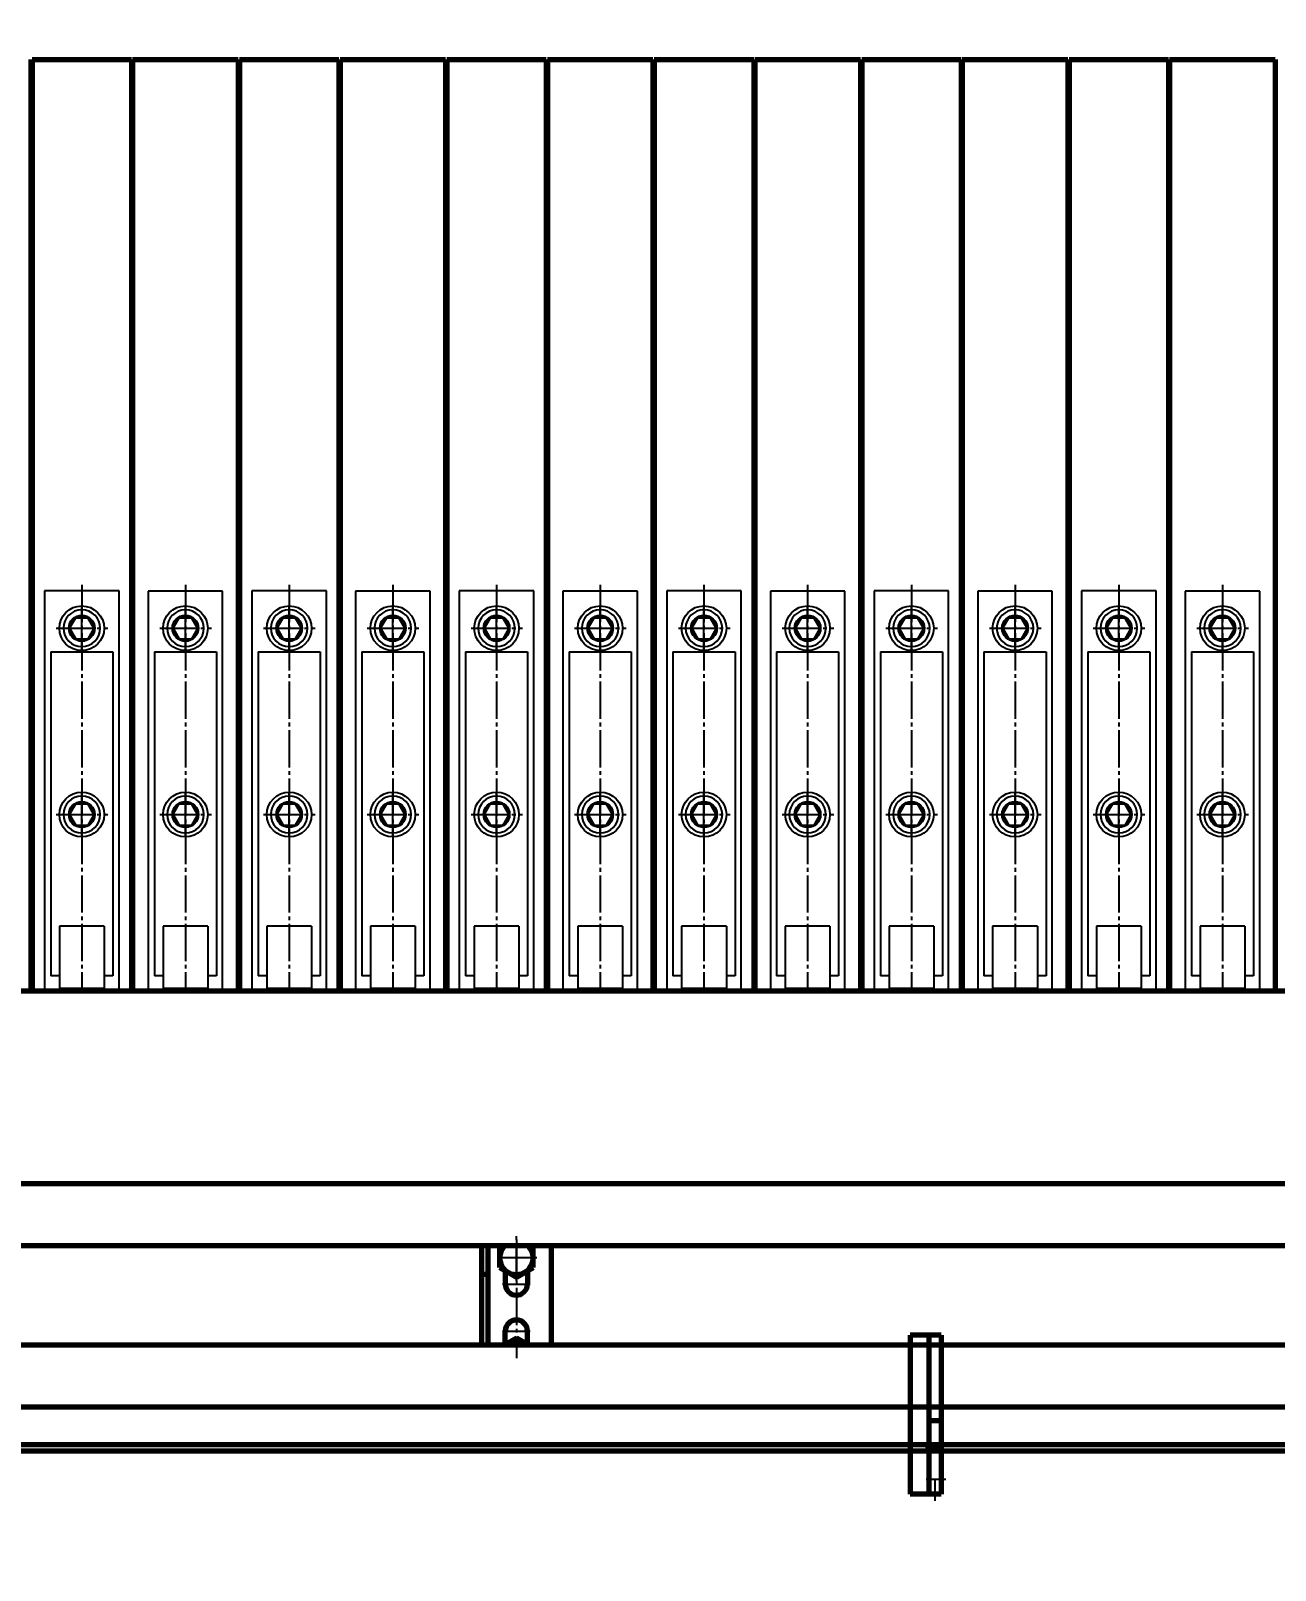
# Model space of a CAD drawing. Header units: millimetres. Extents: x -11880 to 11880, y -8400 to 8400.
# Drawn here: x -5166 to -4164, y 2510 to 3750 of the extents above; entities that cross this region are included whole.
import ezdxf

# ---------------------------------------------------------------- set-up
doc = ezdxf.new("R2010")
doc.units = ezdxf.units.MM
doc.linetypes.add('EB_DASH', pattern=[6, 3, -3])
doc.linetypes.add('EB_DASHDOT', pattern=[39, 30, -3, 3, -3])
for name, color, linetype, lineweight in [('CAXA0', 7, 'Continuous', 70), ('CAXA1', 1, 'EB_DASHDOT', 25), ('CAXA2', 6, 'EB_DASH', 25), ('CAXA4', 3, 'Continuous', 25)]:
    doc.layers.add(name, color=color, linetype=linetype, lineweight=lineweight)
doc.styles.add('标准', font='', dxfattribs={"width": 0.667})
doc.styles.get('标准').set_extended_font_data('FangSong_GB2312')
doc.dimstyles.new('标准', dxfattribs={"dimscale": 40, "dimtxt": 3.5, "dimasz": 3, "dimexe": 2, "dimexo": 0, "dimtad": 1, "dimdec": 1, "dimzin": 12, "dimdsep": 46, "dimtxsty": '标准', "dimcen": 0, "dimdle": 4, "dimaunit": 1, "dimazin": 2, "dimtfac": 1, "dimtdec": 3, "dimtmove": 0, "dimatfit": 3, "dimfxl": 0, "dimtolj": 1, "dimtzin": 0, "dimarcsym": 0})

# ---------------------------------------------------------------- blocks, each defined once
blk = doc.blocks.new('CAXBLOCK52', base_point=(-4445.3, 2639))
at = {"layer": 'CAXA0', "linetype": 'Continuous', "lineweight": 70}
for p, q in [((-4432.6, 2699.6), (-4457.6, 2699.6)), ((-4457.6, 2699.6), (-4457.6, 2571.6)), ((-4442.6, 2699.6), (-4442.6, 2571.6)), ((-4432.6, 2699.6), (-4432.6, 2571.6)), ((-4432.6, 2630.6), (-4442.6, 2630.6)), ((-4432.6, 2571.6), (-4457.6, 2571.6))]:
    blk.add_line(p, q, dxfattribs=at)
at = {"layer": 'CAXA1', "linetype": 'EB_DASHDOT', "lineweight": 25}
for p, q in [((-4445.3, 2608.6), (-4430.6, 2608.6)), ((-4444.7, 2583.6), (-4428.8, 2583.6))]:
    blk.add_line(p, q, dxfattribs=at)
at = {"layer": 'CAXA1', "color": 1, "linetype": 'EB_DASHDOT', "lineweight": 25}
blk.add_line((-4437.6, 2582.5), (-4437.6, 2566), dxfattribs=at)
blk = doc.blocks.new('CAXBLOCK146', base_point=(-5083.6, 3351.7))
at = {"layer": 'CAXA0', "linetype": 'Continuous', "lineweight": 70}
for p, q in [((-5083.6, 3726.7), (-4998.6, 3726.7)), ((-5083.6, 3726.7), (-5083.6, 2976.7)), ((-4998.6, 3726.7), (-4998.6, 2976.7)), ((-5083.6, 2976.7), (-4998.6, 2976.7))]:
    blk.add_line(p, q, dxfattribs=at)
at = {"layer": 'CAXA2', "color": 6, "linetype": 'Continuous', "lineweight": 25}
for p, q in [((-5071.1, 3298.7), (-5071.1, 2976.7)), ((-5011.1, 3298.7), (-5071.1, 3298.7)), ((-5011.1, 2976.7), (-5011.1, 3298.7)), ((-5041.1, 3250.8), (-5041.1, 3286.5)), ((-5050.9, 3268.7), (-5046, 3277.2)), ((-5046, 3277.2), (-5036.2, 3277.2)), ((-5031.3, 3268.7), (-5036.2, 3277.2)), ((-5031.3, 3268.7), (-5036.2, 3277.2)), ((-5050.9, 3268.7), (-5046, 3260.2)), ((-5046, 3260.2), (-5036.2, 3260.2)), ((-5031.3, 3268.7), (-5036.2, 3260.2)), ((-5066.1, 3249.7), (-5066.1, 2988.7)), ((-5066.1, 3249.7), (-5016.1, 3249.7)), ((-5016.1, 3249.7), (-5016.1, 2988.7)), ((-5041.1, 3100.8), (-5041.1, 3136.5)), ((-5050.9, 3118.7), (-5046, 3127.2)), ((-5046, 3127.2), (-5036.2, 3127.2)), ((-5031.3, 3118.7), (-5036.2, 3127.2)), ((-5031.3, 3118.7), (-5036.2, 3127.2)), ((-5050.9, 3118.7), (-5046, 3110.2)), ((-5031.3, 3118.7), (-5036.2, 3110.2)), ((-5046, 3110.2), (-5036.2, 3110.2)), ((-5059.1, 3028.7), (-5059.1, 2978.7)), ((-5023.1, 3028.7), (-5059.1, 3028.7)), ((-5023.1, 3028.7), (-5023.1, 2978.7)), ((-5059.1, 2988.7), (-5066.1, 2988.7)), ((-5016.1, 2988.7), (-5023.1, 2988.7)), ((-5023.1, 2978.7), (-5059.1, 2978.7))]:
    blk.add_line(p, q, dxfattribs=at)
at = {"layer": 'CAXA2', "color": 6, "linetype": 'EB_DASHDOT', "lineweight": 25}
for p, q in [((-5041.1, 3303.7), (-5041.1, 2976.7)), ((-5061.7, 3268.7), (-5020.1, 3268.7)), ((-5061.7, 3118.7), (-5020.1, 3118.7))]:
    blk.add_line(p, q, dxfattribs=at)
at = {"layer": 'CAXA2', "color": 6, "linetype": 'Continuous', "lineweight": 25}
for centre, radius in [((-5041.1, 3268.7), 18), ((-5041.1, 3268.7), 10.5), ((-5041.1, 3268.7), 9.81), ((-5041.1, 3118.7), 18), ((-5041.1, 3118.7), 18), ((-5041.1, 3118.7), 10.5), ((-5041.1, 3118.7), 10.5), ((-5041.1, 3118.7), 9.81)]:
    blk.add_circle(centre, radius, dxfattribs=at)
for centre, start, end in [((-5041.1, 3268.7), 0, 180), ((-5041.1, 3268.7), 180, 0), ((-5041.1, 3118.7), 0, 180), ((-5041.1, 3118.7), 180, 0)]:
    blk.add_arc(centre, 14.8, start, end, dxfattribs=at)
blk = doc.blocks.new('CAXBLOCK147', base_point=(-4812.8, 3358.4))
at = {"layer": 'CAXA0', "linetype": 'Continuous', "lineweight": 70}
for p, q in [((-4997.6, 3726.7), (-4917.6, 3726.7)), ((-4997.6, 3726.7), (-4997.6, 2976.7)), ((-4917.6, 3726.7), (-4917.6, 2976.7)), ((-4997.6, 2976.7), (-4917.6, 2976.7))]:
    blk.add_line(p, q, dxfattribs=at)
at = {"layer": 'CAXA2', "color": 6, "linetype": 'Continuous', "lineweight": 25}
for p, q in [((-4987.6, 3298.7), (-4987.6, 2976.7)), ((-4927.6, 3298.7), (-4987.6, 3298.7)), ((-4927.6, 2976.7), (-4927.6, 3298.7)), ((-4957.6, 3250.8), (-4957.6, 3286.5)), ((-4967.4, 3268.7), (-4962.5, 3277.2)), ((-4962.5, 3277.2), (-4952.7, 3277.2)), ((-4947.8, 3268.7), (-4952.7, 3277.2)), ((-4947.8, 3268.7), (-4952.7, 3277.2)), ((-4967.4, 3268.7), (-4962.5, 3260.2)), ((-4962.5, 3260.2), (-4952.7, 3260.2)), ((-4947.8, 3268.7), (-4952.7, 3260.2)), ((-4982.6, 3249.7), (-4982.6, 2988.7)), ((-4982.6, 3249.7), (-4932.6, 3249.7)), ((-4932.6, 3249.7), (-4932.6, 2988.7)), ((-4957.6, 3100.8), (-4957.6, 3136.5)), ((-4967.4, 3118.7), (-4962.5, 3127.2)), ((-4962.5, 3127.2), (-4952.7, 3127.2)), ((-4947.8, 3118.7), (-4952.7, 3127.2)), ((-4947.8, 3118.7), (-4952.7, 3127.2)), ((-4967.4, 3118.7), (-4962.5, 3110.2)), ((-4947.8, 3118.7), (-4952.7, 3110.2)), ((-4962.5, 3110.2), (-4952.7, 3110.2)), ((-4975.6, 3028.7), (-4975.6, 2978.7)), ((-4939.6, 3028.7), (-4975.6, 3028.7)), ((-4939.6, 3028.7), (-4939.6, 2978.7)), ((-4975.6, 2988.7), (-4982.6, 2988.7)), ((-4932.6, 2988.7), (-4939.6, 2988.7)), ((-4939.6, 2978.7), (-4975.6, 2978.7))]:
    blk.add_line(p, q, dxfattribs=at)
at = {"layer": 'CAXA2', "color": 6, "linetype": 'EB_DASHDOT', "lineweight": 25}
for p, q in [((-4957.6, 3303.7), (-4957.6, 2976.7)), ((-4978.2, 3268.7), (-4936.6, 3268.7)), ((-4978.2, 3118.7), (-4936.6, 3118.7))]:
    blk.add_line(p, q, dxfattribs=at)
at = {"layer": 'CAXA2', "color": 6, "linetype": 'Continuous', "lineweight": 25}
for centre, radius in [((-4957.6, 3268.7), 18), ((-4957.6, 3268.7), 10.5), ((-4957.6, 3268.7), 9.81), ((-4957.6, 3118.7), 18), ((-4957.6, 3118.7), 18), ((-4957.6, 3118.7), 10.5), ((-4957.6, 3118.7), 10.5), ((-4957.6, 3118.7), 9.81)]:
    blk.add_circle(centre, radius, dxfattribs=at)
for centre, start, end in [((-4957.6, 3268.7), 0, 180), ((-4957.6, 3268.7), 180, 0), ((-4957.6, 3118.7), 0, 180), ((-4957.6, 3118.7), 180, 0)]:
    blk.add_arc(centre, 14.8, start, end, dxfattribs=at)
blk = doc.blocks.new('CAXBLOCK148', base_point=(-4916.6, 3351.7))
at = {"layer": 'CAXA0', "linetype": 'Continuous', "lineweight": 70}
for p, q in [((-4916.6, 3726.7), (-4831.6, 3726.7)), ((-4916.6, 3726.7), (-4916.6, 2976.7)), ((-4831.6, 3726.7), (-4831.6, 2976.7)), ((-4916.6, 2976.7), (-4831.6, 2976.7))]:
    blk.add_line(p, q, dxfattribs=at)
at = {"layer": 'CAXA2', "color": 6, "linetype": 'Continuous', "lineweight": 25}
for p, q in [((-4904.1, 3298.7), (-4904.1, 2976.7)), ((-4844.1, 3298.7), (-4904.1, 3298.7)), ((-4844.1, 2976.7), (-4844.1, 3298.7)), ((-4874.1, 3250.8), (-4874.1, 3286.5)), ((-4883.9, 3268.7), (-4879, 3277.2)), ((-4879, 3277.2), (-4869.2, 3277.2)), ((-4864.3, 3268.7), (-4869.2, 3277.2)), ((-4864.3, 3268.7), (-4869.2, 3277.2)), ((-4883.9, 3268.7), (-4879, 3260.2)), ((-4879, 3260.2), (-4869.2, 3260.2)), ((-4864.3, 3268.7), (-4869.2, 3260.2)), ((-4899.1, 3249.7), (-4899.1, 2988.7)), ((-4899.1, 3249.7), (-4849.1, 3249.7)), ((-4849.1, 3249.7), (-4849.1, 2988.7)), ((-4874.1, 3100.8), (-4874.1, 3136.5)), ((-4883.9, 3118.7), (-4879, 3127.2)), ((-4879, 3127.2), (-4869.2, 3127.2)), ((-4864.3, 3118.7), (-4869.2, 3127.2)), ((-4864.3, 3118.7), (-4869.2, 3127.2)), ((-4883.9, 3118.7), (-4879, 3110.2)), ((-4864.3, 3118.7), (-4869.2, 3110.2)), ((-4879, 3110.2), (-4869.2, 3110.2)), ((-4892.1, 3028.7), (-4892.1, 2978.7)), ((-4856.1, 3028.7), (-4892.1, 3028.7)), ((-4856.1, 3028.7), (-4856.1, 2978.7)), ((-4892.1, 2988.7), (-4899.1, 2988.7)), ((-4849.1, 2988.7), (-4856.1, 2988.7)), ((-4856.1, 2978.7), (-4892.1, 2978.7))]:
    blk.add_line(p, q, dxfattribs=at)
at = {"layer": 'CAXA2', "color": 6, "linetype": 'EB_DASHDOT', "lineweight": 25}
for p, q in [((-4874.1, 3303.7), (-4874.1, 2976.7)), ((-4894.7, 3268.7), (-4853.1, 3268.7)), ((-4894.7, 3118.7), (-4853.1, 3118.7))]:
    blk.add_line(p, q, dxfattribs=at)
at = {"layer": 'CAXA2', "color": 6, "linetype": 'Continuous', "lineweight": 25}
for centre, radius in [((-4874.1, 3268.7), 18), ((-4874.1, 3268.7), 10.5), ((-4874.1, 3268.7), 9.81), ((-4874.1, 3118.7), 18), ((-4874.1, 3118.7), 18), ((-4874.1, 3118.7), 10.5), ((-4874.1, 3118.7), 10.5), ((-4874.1, 3118.7), 9.81)]:
    blk.add_circle(centre, radius, dxfattribs=at)
for centre, start, end in [((-4874.1, 3268.7), 0, 180), ((-4874.1, 3268.7), 180, 0), ((-4874.1, 3118.7), 0, 180), ((-4874.1, 3118.7), 180, 0)]:
    blk.add_arc(centre, 14.8, start, end, dxfattribs=at)
blk = doc.blocks.new('CAXBLOCK149', base_point=(-4645.8, 3358.4))
at = {"layer": 'CAXA0', "linetype": 'Continuous', "lineweight": 70}
for p, q in [((-4830.6, 3726.7), (-4750.6, 3726.7)), ((-4830.6, 3726.7), (-4830.6, 2976.7)), ((-4750.6, 3726.7), (-4750.6, 2976.7)), ((-4830.6, 2976.7), (-4750.6, 2976.7))]:
    blk.add_line(p, q, dxfattribs=at)
at = {"layer": 'CAXA2', "color": 6, "linetype": 'Continuous', "lineweight": 25}
for p, q in [((-4820.6, 3298.7), (-4820.6, 2976.7)), ((-4760.6, 3298.7), (-4820.6, 3298.7)), ((-4760.6, 2976.7), (-4760.6, 3298.7)), ((-4790.6, 3250.8), (-4790.6, 3286.5)), ((-4800.4, 3268.7), (-4795.5, 3277.2)), ((-4795.5, 3277.2), (-4785.7, 3277.2)), ((-4780.8, 3268.7), (-4785.7, 3277.2)), ((-4780.8, 3268.7), (-4785.7, 3277.2)), ((-4800.4, 3268.7), (-4795.5, 3260.2)), ((-4795.5, 3260.2), (-4785.7, 3260.2)), ((-4780.8, 3268.7), (-4785.7, 3260.2)), ((-4815.6, 3249.7), (-4815.6, 2988.7)), ((-4815.6, 3249.7), (-4765.6, 3249.7)), ((-4765.6, 3249.7), (-4765.6, 2988.7)), ((-4790.6, 3100.8), (-4790.6, 3136.5)), ((-4800.4, 3118.7), (-4795.5, 3127.2)), ((-4795.5, 3127.2), (-4785.7, 3127.2)), ((-4780.8, 3118.7), (-4785.7, 3127.2)), ((-4780.8, 3118.7), (-4785.7, 3127.2)), ((-4800.4, 3118.7), (-4795.5, 3110.2)), ((-4780.8, 3118.7), (-4785.7, 3110.2)), ((-4795.5, 3110.2), (-4785.7, 3110.2)), ((-4808.6, 3028.7), (-4808.6, 2978.7)), ((-4772.6, 3028.7), (-4808.6, 3028.7)), ((-4772.6, 3028.7), (-4772.6, 2978.7)), ((-4808.6, 2988.7), (-4815.6, 2988.7)), ((-4765.6, 2988.7), (-4772.6, 2988.7)), ((-4772.6, 2978.7), (-4808.6, 2978.7))]:
    blk.add_line(p, q, dxfattribs=at)
at = {"layer": 'CAXA2', "color": 6, "linetype": 'EB_DASHDOT', "lineweight": 25}
for p, q in [((-4790.6, 3303.7), (-4790.6, 2976.7)), ((-4811.2, 3268.7), (-4769.6, 3268.7)), ((-4811.2, 3118.7), (-4769.6, 3118.7))]:
    blk.add_line(p, q, dxfattribs=at)
at = {"layer": 'CAXA2', "color": 6, "linetype": 'Continuous', "lineweight": 25}
for centre, radius in [((-4790.6, 3268.7), 18), ((-4790.6, 3268.7), 10.5), ((-4790.6, 3268.7), 9.81), ((-4790.6, 3118.7), 18), ((-4790.6, 3118.7), 18), ((-4790.6, 3118.7), 10.5), ((-4790.6, 3118.7), 10.5), ((-4790.6, 3118.7), 9.81)]:
    blk.add_circle(centre, radius, dxfattribs=at)
for centre, start, end in [((-4790.6, 3268.7), 0, 180), ((-4790.6, 3268.7), 180, 0), ((-4790.6, 3118.7), 0, 180), ((-4790.6, 3118.7), 180, 0)]:
    blk.add_arc(centre, 14.8, start, end, dxfattribs=at)
blk = doc.blocks.new('CAXBLOCK150', base_point=(-4749.6, 3351.7))
at = {"layer": 'CAXA0', "linetype": 'Continuous', "lineweight": 70}
for p, q in [((-4749.6, 3726.7), (-4664.6, 3726.7)), ((-4749.6, 3726.7), (-4749.6, 2976.7)), ((-4664.6, 3726.7), (-4664.6, 2976.7)), ((-4749.6, 2976.7), (-4664.6, 2976.7))]:
    blk.add_line(p, q, dxfattribs=at)
at = {"layer": 'CAXA2', "color": 6, "linetype": 'Continuous', "lineweight": 25}
for p, q in [((-4737.1, 3298.7), (-4737.1, 2976.7)), ((-4677.1, 3298.7), (-4737.1, 3298.7)), ((-4677.1, 2976.7), (-4677.1, 3298.7)), ((-4707.1, 3250.8), (-4707.1, 3286.5)), ((-4716.9, 3268.7), (-4712, 3277.2)), ((-4712, 3277.2), (-4702.2, 3277.2)), ((-4697.3, 3268.7), (-4702.2, 3277.2)), ((-4697.3, 3268.7), (-4702.2, 3277.2)), ((-4716.9, 3268.7), (-4712, 3260.2)), ((-4712, 3260.2), (-4702.2, 3260.2)), ((-4697.3, 3268.7), (-4702.2, 3260.2)), ((-4732.1, 3249.7), (-4732.1, 2988.7)), ((-4732.1, 3249.7), (-4682.1, 3249.7)), ((-4682.1, 3249.7), (-4682.1, 2988.7)), ((-4707.1, 3100.8), (-4707.1, 3136.5)), ((-4716.9, 3118.7), (-4712, 3127.2)), ((-4712, 3127.2), (-4702.2, 3127.2)), ((-4697.3, 3118.7), (-4702.2, 3127.2)), ((-4697.3, 3118.7), (-4702.2, 3127.2)), ((-4716.9, 3118.7), (-4712, 3110.2)), ((-4697.3, 3118.7), (-4702.2, 3110.2)), ((-4712, 3110.2), (-4702.2, 3110.2)), ((-4725.1, 3028.7), (-4725.1, 2978.7)), ((-4689.1, 3028.7), (-4725.1, 3028.7)), ((-4689.1, 3028.7), (-4689.1, 2978.7)), ((-4725.1, 2988.7), (-4732.1, 2988.7)), ((-4682.1, 2988.7), (-4689.1, 2988.7)), ((-4689.1, 2978.7), (-4725.1, 2978.7))]:
    blk.add_line(p, q, dxfattribs=at)
at = {"layer": 'CAXA2', "color": 6, "linetype": 'EB_DASHDOT', "lineweight": 25}
for p, q in [((-4707.1, 3303.7), (-4707.1, 2976.7)), ((-4727.7, 3268.7), (-4686.1, 3268.7)), ((-4727.7, 3118.7), (-4686.1, 3118.7))]:
    blk.add_line(p, q, dxfattribs=at)
at = {"layer": 'CAXA2', "color": 6, "linetype": 'Continuous', "lineweight": 25}
for centre, radius in [((-4707.1, 3268.7), 18), ((-4707.1, 3268.7), 10.5), ((-4707.1, 3268.7), 9.81), ((-4707.1, 3118.7), 18), ((-4707.1, 3118.7), 18), ((-4707.1, 3118.7), 10.5), ((-4707.1, 3118.7), 10.5), ((-4707.1, 3118.7), 9.81)]:
    blk.add_circle(centre, radius, dxfattribs=at)
for centre, start, end in [((-4707.1, 3268.7), 0, 180), ((-4707.1, 3268.7), 180, 0), ((-4707.1, 3118.7), 0, 180), ((-4707.1, 3118.7), 180, 0)]:
    blk.add_arc(centre, 14.8, start, end, dxfattribs=at)
blk = doc.blocks.new('CAXBLOCK151', base_point=(-4478.8, 3358.4))
at = {"layer": 'CAXA0', "linetype": 'Continuous', "lineweight": 70}
for p, q in [((-4663.6, 3726.7), (-4583.6, 3726.7)), ((-4663.6, 3726.7), (-4663.6, 2976.7)), ((-4583.6, 3726.7), (-4583.6, 2976.7)), ((-4663.6, 2976.7), (-4583.6, 2976.7))]:
    blk.add_line(p, q, dxfattribs=at)
at = {"layer": 'CAXA2', "color": 6, "linetype": 'Continuous', "lineweight": 25}
for p, q in [((-4653.6, 3298.7), (-4653.6, 2976.7)), ((-4593.6, 3298.7), (-4653.6, 3298.7)), ((-4593.6, 2976.7), (-4593.6, 3298.7)), ((-4623.6, 3250.8), (-4623.6, 3286.5)), ((-4633.4, 3268.7), (-4628.5, 3277.2)), ((-4628.5, 3277.2), (-4618.7, 3277.2)), ((-4613.8, 3268.7), (-4618.7, 3277.2)), ((-4613.8, 3268.7), (-4618.7, 3277.2)), ((-4633.4, 3268.7), (-4628.5, 3260.2)), ((-4628.5, 3260.2), (-4618.7, 3260.2)), ((-4613.8, 3268.7), (-4618.7, 3260.2)), ((-4648.6, 3249.7), (-4648.6, 2988.7)), ((-4648.6, 3249.7), (-4598.6, 3249.7)), ((-4598.6, 3249.7), (-4598.6, 2988.7)), ((-4623.6, 3100.8), (-4623.6, 3136.5)), ((-4633.4, 3118.7), (-4628.5, 3127.2)), ((-4628.5, 3127.2), (-4618.7, 3127.2)), ((-4613.8, 3118.7), (-4618.7, 3127.2)), ((-4613.8, 3118.7), (-4618.7, 3127.2)), ((-4633.4, 3118.7), (-4628.5, 3110.2)), ((-4613.8, 3118.7), (-4618.7, 3110.2)), ((-4628.5, 3110.2), (-4618.7, 3110.2)), ((-4641.6, 3028.7), (-4641.6, 2978.7)), ((-4605.6, 3028.7), (-4641.6, 3028.7)), ((-4605.6, 3028.7), (-4605.6, 2978.7)), ((-4641.6, 2988.7), (-4648.6, 2988.7)), ((-4598.6, 2988.7), (-4605.6, 2988.7)), ((-4605.6, 2978.7), (-4641.6, 2978.7))]:
    blk.add_line(p, q, dxfattribs=at)
at = {"layer": 'CAXA2', "color": 6, "linetype": 'EB_DASHDOT', "lineweight": 25}
for p, q in [((-4623.6, 3303.7), (-4623.6, 2976.7)), ((-4644.2, 3268.7), (-4602.6, 3268.7)), ((-4644.2, 3118.7), (-4602.6, 3118.7))]:
    blk.add_line(p, q, dxfattribs=at)
at = {"layer": 'CAXA2', "color": 6, "linetype": 'Continuous', "lineweight": 25}
for centre, radius in [((-4623.6, 3268.7), 18), ((-4623.6, 3268.7), 10.5), ((-4623.6, 3268.7), 9.81), ((-4623.6, 3118.7), 18), ((-4623.6, 3118.7), 18), ((-4623.6, 3118.7), 10.5), ((-4623.6, 3118.7), 10.5), ((-4623.6, 3118.7), 9.81)]:
    blk.add_circle(centre, radius, dxfattribs=at)
for centre, start, end in [((-4623.6, 3268.7), 0, 180), ((-4623.6, 3268.7), 180, 0), ((-4623.6, 3118.7), 0, 180), ((-4623.6, 3118.7), 180, 0)]:
    blk.add_arc(centre, 14.8, start, end, dxfattribs=at)
blk = doc.blocks.new('CAXBLOCK152', base_point=(-4582.6, 3351.7))
at = {"layer": 'CAXA0', "linetype": 'Continuous', "lineweight": 70}
for p, q in [((-4582.6, 3726.7), (-4497.6, 3726.7)), ((-4582.6, 3726.7), (-4582.6, 2976.7)), ((-4497.6, 3726.7), (-4497.6, 2976.7)), ((-4582.6, 2976.7), (-4497.6, 2976.7))]:
    blk.add_line(p, q, dxfattribs=at)
at = {"layer": 'CAXA2', "color": 6, "linetype": 'Continuous', "lineweight": 25}
for p, q in [((-4570.1, 3298.7), (-4570.1, 2976.7)), ((-4510.1, 3298.7), (-4570.1, 3298.7)), ((-4510.1, 2976.7), (-4510.1, 3298.7)), ((-4540.1, 3250.8), (-4540.1, 3286.5)), ((-4549.9, 3268.7), (-4545, 3277.2)), ((-4545, 3277.2), (-4535.2, 3277.2)), ((-4530.3, 3268.7), (-4535.2, 3277.2)), ((-4530.3, 3268.7), (-4535.2, 3277.2)), ((-4549.9, 3268.7), (-4545, 3260.2)), ((-4545, 3260.2), (-4535.2, 3260.2)), ((-4530.3, 3268.7), (-4535.2, 3260.2)), ((-4565.1, 3249.7), (-4565.1, 2988.7)), ((-4565.1, 3249.7), (-4515.1, 3249.7)), ((-4515.1, 3249.7), (-4515.1, 2988.7)), ((-4540.1, 3100.8), (-4540.1, 3136.5)), ((-4549.9, 3118.7), (-4545, 3127.2)), ((-4545, 3127.2), (-4535.2, 3127.2)), ((-4530.3, 3118.7), (-4535.2, 3127.2)), ((-4530.3, 3118.7), (-4535.2, 3127.2)), ((-4549.9, 3118.7), (-4545, 3110.2)), ((-4530.3, 3118.7), (-4535.2, 3110.2)), ((-4545, 3110.2), (-4535.2, 3110.2)), ((-4558.1, 3028.7), (-4558.1, 2978.7)), ((-4522.1, 3028.7), (-4558.1, 3028.7)), ((-4522.1, 3028.7), (-4522.1, 2978.7)), ((-4558.1, 2988.7), (-4565.1, 2988.7)), ((-4515.1, 2988.7), (-4522.1, 2988.7)), ((-4522.1, 2978.7), (-4558.1, 2978.7))]:
    blk.add_line(p, q, dxfattribs=at)
at = {"layer": 'CAXA2', "color": 6, "linetype": 'EB_DASHDOT', "lineweight": 25}
for p, q in [((-4540.1, 3303.7), (-4540.1, 2976.7)), ((-4560.7, 3268.7), (-4519.1, 3268.7)), ((-4560.7, 3118.7), (-4519.1, 3118.7))]:
    blk.add_line(p, q, dxfattribs=at)
at = {"layer": 'CAXA2', "color": 6, "linetype": 'Continuous', "lineweight": 25}
for centre, radius in [((-4540.1, 3268.7), 18), ((-4540.1, 3268.7), 10.5), ((-4540.1, 3268.7), 9.81), ((-4540.1, 3118.7), 18), ((-4540.1, 3118.7), 18), ((-4540.1, 3118.7), 10.5), ((-4540.1, 3118.7), 10.5), ((-4540.1, 3118.7), 9.81)]:
    blk.add_circle(centre, radius, dxfattribs=at)
for centre, start, end in [((-4540.1, 3268.7), 0, 180), ((-4540.1, 3268.7), 180, 0), ((-4540.1, 3118.7), 0, 180), ((-4540.1, 3118.7), 180, 0)]:
    blk.add_arc(centre, 14.8, start, end, dxfattribs=at)
blk = doc.blocks.new('CAXBLOCK153', base_point=(-4311.8, 3358.4))
at = {"layer": 'CAXA0', "linetype": 'Continuous', "lineweight": 70}
for p, q in [((-4496.6, 3726.7), (-4416.6, 3726.7)), ((-4496.6, 3726.7), (-4496.6, 2976.7)), ((-4416.6, 3726.7), (-4416.6, 2976.7)), ((-4496.6, 2976.7), (-4416.6, 2976.7))]:
    blk.add_line(p, q, dxfattribs=at)
at = {"layer": 'CAXA2', "color": 6, "linetype": 'Continuous', "lineweight": 25}
for p, q in [((-4486.6, 3298.7), (-4486.6, 2976.7)), ((-4426.6, 3298.7), (-4486.6, 3298.7)), ((-4426.6, 2976.7), (-4426.6, 3298.7)), ((-4456.6, 3250.8), (-4456.6, 3286.5)), ((-4466.4, 3268.7), (-4461.5, 3277.2)), ((-4461.5, 3277.2), (-4451.7, 3277.2)), ((-4446.8, 3268.7), (-4451.7, 3277.2)), ((-4446.8, 3268.7), (-4451.7, 3277.2)), ((-4466.4, 3268.7), (-4461.5, 3260.2)), ((-4461.5, 3260.2), (-4451.7, 3260.2)), ((-4446.8, 3268.7), (-4451.7, 3260.2)), ((-4481.6, 3249.7), (-4481.6, 2988.7)), ((-4481.6, 3249.7), (-4431.6, 3249.7)), ((-4431.6, 3249.7), (-4431.6, 2988.7)), ((-4456.6, 3100.8), (-4456.6, 3136.5)), ((-4466.4, 3118.7), (-4461.5, 3127.2)), ((-4461.5, 3127.2), (-4451.7, 3127.2)), ((-4446.8, 3118.7), (-4451.7, 3127.2)), ((-4446.8, 3118.7), (-4451.7, 3127.2)), ((-4466.4, 3118.7), (-4461.5, 3110.2)), ((-4446.8, 3118.7), (-4451.7, 3110.2)), ((-4461.5, 3110.2), (-4451.7, 3110.2)), ((-4474.6, 3028.7), (-4474.6, 2978.7)), ((-4438.6, 3028.7), (-4474.6, 3028.7)), ((-4438.6, 3028.7), (-4438.6, 2978.7)), ((-4474.6, 2988.7), (-4481.6, 2988.7)), ((-4431.6, 2988.7), (-4438.6, 2988.7)), ((-4438.6, 2978.7), (-4474.6, 2978.7))]:
    blk.add_line(p, q, dxfattribs=at)
at = {"layer": 'CAXA2', "color": 6, "linetype": 'EB_DASHDOT', "lineweight": 25}
for p, q in [((-4456.6, 3303.7), (-4456.6, 2976.7)), ((-4477.2, 3268.7), (-4435.6, 3268.7)), ((-4477.2, 3118.7), (-4435.6, 3118.7))]:
    blk.add_line(p, q, dxfattribs=at)
at = {"layer": 'CAXA2', "color": 6, "linetype": 'Continuous', "lineweight": 25}
for centre, radius in [((-4456.6, 3268.7), 18), ((-4456.6, 3268.7), 10.5), ((-4456.6, 3268.7), 9.81), ((-4456.6, 3118.7), 18), ((-4456.6, 3118.7), 18), ((-4456.6, 3118.7), 10.5), ((-4456.6, 3118.7), 10.5), ((-4456.6, 3118.7), 9.81)]:
    blk.add_circle(centre, radius, dxfattribs=at)
for centre, start, end in [((-4456.6, 3268.7), 0, 180), ((-4456.6, 3268.7), 180, 0), ((-4456.6, 3118.7), 0, 180), ((-4456.6, 3118.7), 180, 0)]:
    blk.add_arc(centre, 14.8, start, end, dxfattribs=at)
blk = doc.blocks.new('CAXBLOCK154', base_point=(-4415.6, 3351.7))
at = {"layer": 'CAXA0', "linetype": 'Continuous', "lineweight": 70}
for p, q in [((-4415.6, 3726.7), (-4330.6, 3726.7)), ((-4415.6, 3726.7), (-4415.6, 2976.7)), ((-4330.6, 3726.7), (-4330.6, 2976.7)), ((-4415.6, 2976.7), (-4330.6, 2976.7))]:
    blk.add_line(p, q, dxfattribs=at)
at = {"layer": 'CAXA2', "color": 6, "linetype": 'Continuous', "lineweight": 25}
for p, q in [((-4403.1, 3298.7), (-4403.1, 2976.7)), ((-4343.1, 3298.7), (-4403.1, 3298.7)), ((-4343.1, 2976.7), (-4343.1, 3298.7)), ((-4373.1, 3250.8), (-4373.1, 3286.5)), ((-4382.9, 3268.7), (-4378, 3277.2)), ((-4378, 3277.2), (-4368.2, 3277.2)), ((-4363.3, 3268.7), (-4368.2, 3277.2)), ((-4363.3, 3268.7), (-4368.2, 3277.2)), ((-4382.9, 3268.7), (-4378, 3260.2)), ((-4378, 3260.2), (-4368.2, 3260.2)), ((-4363.3, 3268.7), (-4368.2, 3260.2)), ((-4398.1, 3249.7), (-4398.1, 2988.7)), ((-4398.1, 3249.7), (-4348.1, 3249.7)), ((-4348.1, 3249.7), (-4348.1, 2988.7)), ((-4373.1, 3100.8), (-4373.1, 3136.5)), ((-4382.9, 3118.7), (-4378, 3127.2)), ((-4378, 3127.2), (-4368.2, 3127.2)), ((-4363.3, 3118.7), (-4368.2, 3127.2)), ((-4363.3, 3118.7), (-4368.2, 3127.2)), ((-4382.9, 3118.7), (-4378, 3110.2)), ((-4363.3, 3118.7), (-4368.2, 3110.2)), ((-4378, 3110.2), (-4368.2, 3110.2)), ((-4391.1, 3028.7), (-4391.1, 2978.7)), ((-4355.1, 3028.7), (-4391.1, 3028.7)), ((-4355.1, 3028.7), (-4355.1, 2978.7)), ((-4391.1, 2988.7), (-4398.1, 2988.7)), ((-4348.1, 2988.7), (-4355.1, 2988.7)), ((-4355.1, 2978.7), (-4391.1, 2978.7))]:
    blk.add_line(p, q, dxfattribs=at)
at = {"layer": 'CAXA2', "color": 6, "linetype": 'EB_DASHDOT', "lineweight": 25}
for p, q in [((-4373.1, 3303.7), (-4373.1, 2976.7)), ((-4393.7, 3268.7), (-4352.1, 3268.7)), ((-4393.7, 3118.7), (-4352.1, 3118.7))]:
    blk.add_line(p, q, dxfattribs=at)
at = {"layer": 'CAXA2', "color": 6, "linetype": 'Continuous', "lineweight": 25}
for centre, radius in [((-4373.1, 3268.7), 18), ((-4373.1, 3268.7), 10.5), ((-4373.1, 3268.7), 9.81), ((-4373.1, 3118.7), 18), ((-4373.1, 3118.7), 18), ((-4373.1, 3118.7), 10.5), ((-4373.1, 3118.7), 10.5), ((-4373.1, 3118.7), 9.81)]:
    blk.add_circle(centre, radius, dxfattribs=at)
for centre, start, end in [((-4373.1, 3268.7), 0, 180), ((-4373.1, 3268.7), 180, 0), ((-4373.1, 3118.7), 0, 180), ((-4373.1, 3118.7), 180, 0)]:
    blk.add_arc(centre, 14.8, start, end, dxfattribs=at)
blk = doc.blocks.new('CAXBLOCK155', base_point=(-4144.8, 3358.4))
at = {"layer": 'CAXA0', "linetype": 'Continuous', "lineweight": 70}
for p, q in [((-4329.6, 3726.7), (-4249.6, 3726.7)), ((-4329.6, 3726.7), (-4329.6, 2976.7)), ((-4249.6, 3726.7), (-4249.6, 2976.7)), ((-4329.6, 2976.7), (-4249.6, 2976.7))]:
    blk.add_line(p, q, dxfattribs=at)
at = {"layer": 'CAXA2', "color": 6, "linetype": 'Continuous', "lineweight": 25}
for p, q in [((-4319.6, 3298.7), (-4319.6, 2976.7)), ((-4259.6, 3298.7), (-4319.6, 3298.7)), ((-4259.6, 2976.7), (-4259.6, 3298.7)), ((-4289.6, 3250.8), (-4289.6, 3286.5)), ((-4299.4, 3268.7), (-4294.5, 3277.2)), ((-4294.5, 3277.2), (-4284.7, 3277.2)), ((-4279.8, 3268.7), (-4284.7, 3277.2)), ((-4279.8, 3268.7), (-4284.7, 3277.2)), ((-4299.4, 3268.7), (-4294.5, 3260.2)), ((-4294.5, 3260.2), (-4284.7, 3260.2)), ((-4279.8, 3268.7), (-4284.7, 3260.2)), ((-4314.6, 3249.7), (-4314.6, 2988.7)), ((-4314.6, 3249.7), (-4264.6, 3249.7)), ((-4264.6, 3249.7), (-4264.6, 2988.7)), ((-4289.6, 3100.8), (-4289.6, 3136.5)), ((-4299.4, 3118.7), (-4294.5, 3127.2)), ((-4294.5, 3127.2), (-4284.7, 3127.2)), ((-4279.8, 3118.7), (-4284.7, 3127.2)), ((-4279.8, 3118.7), (-4284.7, 3127.2)), ((-4299.4, 3118.7), (-4294.5, 3110.2)), ((-4279.8, 3118.7), (-4284.7, 3110.2)), ((-4294.5, 3110.2), (-4284.7, 3110.2)), ((-4307.6, 3028.7), (-4307.6, 2978.7)), ((-4271.6, 3028.7), (-4307.6, 3028.7)), ((-4271.6, 3028.7), (-4271.6, 2978.7)), ((-4307.6, 2988.7), (-4314.6, 2988.7)), ((-4264.6, 2988.7), (-4271.6, 2988.7)), ((-4271.6, 2978.7), (-4307.6, 2978.7))]:
    blk.add_line(p, q, dxfattribs=at)
at = {"layer": 'CAXA2', "color": 6, "linetype": 'EB_DASHDOT', "lineweight": 25}
for p, q in [((-4289.6, 3303.7), (-4289.6, 2976.7)), ((-4310.2, 3268.7), (-4268.6, 3268.7)), ((-4310.2, 3118.7), (-4268.6, 3118.7))]:
    blk.add_line(p, q, dxfattribs=at)
at = {"layer": 'CAXA2', "color": 6, "linetype": 'Continuous', "lineweight": 25}
for centre, radius in [((-4289.6, 3268.7), 18), ((-4289.6, 3268.7), 10.5), ((-4289.6, 3268.7), 9.81), ((-4289.6, 3118.7), 18), ((-4289.6, 3118.7), 18), ((-4289.6, 3118.7), 10.5), ((-4289.6, 3118.7), 10.5), ((-4289.6, 3118.7), 9.81)]:
    blk.add_circle(centre, radius, dxfattribs=at)
for centre, start, end in [((-4289.6, 3268.7), 0, 180), ((-4289.6, 3268.7), 180, 0), ((-4289.6, 3118.7), 0, 180), ((-4289.6, 3118.7), 180, 0)]:
    blk.add_arc(centre, 14.8, start, end, dxfattribs=at)
blk = doc.blocks.new('CAXBLOCK156', base_point=(-4248.6, 3351.7))
at = {"layer": 'CAXA0', "linetype": 'Continuous', "lineweight": 70}
for p, q in [((-4248.6, 3726.7), (-4163.6, 3726.7)), ((-4248.6, 3726.7), (-4248.6, 2976.7)), ((-4163.6, 3726.7), (-4163.6, 2976.7)), ((-4248.6, 2976.7), (-4163.6, 2976.7))]:
    blk.add_line(p, q, dxfattribs=at)
at = {"layer": 'CAXA2', "color": 6, "linetype": 'Continuous', "lineweight": 25}
for p, q in [((-4236.1, 3298.7), (-4236.1, 2976.7)), ((-4176.1, 3298.7), (-4236.1, 3298.7)), ((-4176.1, 2976.7), (-4176.1, 3298.7)), ((-4206.1, 3250.8), (-4206.1, 3286.5)), ((-4215.9, 3268.7), (-4211, 3277.2)), ((-4211, 3277.2), (-4201.2, 3277.2)), ((-4196.3, 3268.7), (-4201.2, 3277.2)), ((-4196.3, 3268.7), (-4201.2, 3277.2)), ((-4215.9, 3268.7), (-4211, 3260.2)), ((-4211, 3260.2), (-4201.2, 3260.2)), ((-4196.3, 3268.7), (-4201.2, 3260.2)), ((-4231.1, 3249.7), (-4231.1, 2988.7)), ((-4231.1, 3249.7), (-4181.1, 3249.7)), ((-4181.1, 3249.7), (-4181.1, 2988.7)), ((-4206.1, 3100.8), (-4206.1, 3136.5)), ((-4215.9, 3118.7), (-4211, 3127.2)), ((-4211, 3127.2), (-4201.2, 3127.2)), ((-4196.3, 3118.7), (-4201.2, 3127.2)), ((-4196.3, 3118.7), (-4201.2, 3127.2)), ((-4215.9, 3118.7), (-4211, 3110.2)), ((-4196.3, 3118.7), (-4201.2, 3110.2)), ((-4211, 3110.2), (-4201.2, 3110.2)), ((-4224.1, 3028.7), (-4224.1, 2978.7)), ((-4188.1, 3028.7), (-4224.1, 3028.7)), ((-4188.1, 3028.7), (-4188.1, 2978.7)), ((-4224.1, 2988.7), (-4231.1, 2988.7)), ((-4181.1, 2988.7), (-4188.1, 2988.7)), ((-4188.1, 2978.7), (-4224.1, 2978.7))]:
    blk.add_line(p, q, dxfattribs=at)
at = {"layer": 'CAXA2', "color": 6, "linetype": 'EB_DASHDOT', "lineweight": 25}
for p, q in [((-4206.1, 3303.7), (-4206.1, 2976.7)), ((-4226.7, 3268.7), (-4185.1, 3268.7)), ((-4226.7, 3118.7), (-4185.1, 3118.7))]:
    blk.add_line(p, q, dxfattribs=at)
at = {"layer": 'CAXA2', "color": 6, "linetype": 'Continuous', "lineweight": 25}
for centre, radius in [((-4206.1, 3268.7), 18), ((-4206.1, 3268.7), 10.5), ((-4206.1, 3268.7), 9.81), ((-4206.1, 3118.7), 18), ((-4206.1, 3118.7), 18), ((-4206.1, 3118.7), 10.5), ((-4206.1, 3118.7), 10.5), ((-4206.1, 3118.7), 9.81)]:
    blk.add_circle(centre, radius, dxfattribs=at)
for centre, start, end in [((-4206.1, 3268.7), 0, 180), ((-4206.1, 3268.7), 180, 0), ((-4206.1, 3118.7), 0, 180), ((-4206.1, 3118.7), 180, 0)]:
    blk.add_arc(centre, 14.8, start, end, dxfattribs=at)
blk = doc.blocks.new('CAXBLOCK220', base_point=(-4979.8, 3358.4))
at = {"layer": 'CAXA0', "linetype": 'Continuous', "lineweight": 70}
for p, q in [((-5164.6, 3726.7), (-5084.6, 3726.7)), ((-5164.6, 3726.7), (-5164.6, 2976.7)), ((-5084.6, 3726.7), (-5084.6, 2976.7)), ((-5164.6, 2976.7), (-5084.6, 2976.7))]:
    blk.add_line(p, q, dxfattribs=at)
at = {"layer": 'CAXA2', "color": 6, "linetype": 'Continuous', "lineweight": 25}
for p, q in [((-5154.6, 3298.7), (-5154.6, 2976.7)), ((-5094.6, 3298.7), (-5154.6, 3298.7)), ((-5094.6, 2976.7), (-5094.6, 3298.7)), ((-5124.6, 3250.8), (-5124.6, 3286.5)), ((-5134.4, 3268.7), (-5129.5, 3277.2)), ((-5129.5, 3277.2), (-5119.7, 3277.2)), ((-5114.8, 3268.7), (-5119.7, 3277.2)), ((-5114.8, 3268.7), (-5119.7, 3277.2)), ((-5134.4, 3268.7), (-5129.5, 3260.2)), ((-5129.5, 3260.2), (-5119.7, 3260.2)), ((-5114.8, 3268.7), (-5119.7, 3260.2)), ((-5149.6, 3249.7), (-5149.6, 2988.7)), ((-5149.6, 3249.7), (-5099.6, 3249.7)), ((-5099.6, 3249.7), (-5099.6, 2988.7)), ((-5124.6, 3100.8), (-5124.6, 3136.5)), ((-5134.4, 3118.7), (-5129.5, 3127.2)), ((-5129.5, 3127.2), (-5119.7, 3127.2)), ((-5114.8, 3118.7), (-5119.7, 3127.2)), ((-5114.8, 3118.7), (-5119.7, 3127.2)), ((-5134.4, 3118.7), (-5129.5, 3110.2)), ((-5114.8, 3118.7), (-5119.7, 3110.2)), ((-5129.5, 3110.2), (-5119.7, 3110.2)), ((-5142.6, 3028.7), (-5142.6, 2978.7)), ((-5106.6, 3028.7), (-5142.6, 3028.7)), ((-5106.6, 3028.7), (-5106.6, 2978.7)), ((-5142.6, 2988.7), (-5149.6, 2988.7)), ((-5099.6, 2988.7), (-5106.6, 2988.7)), ((-5106.6, 2978.7), (-5142.6, 2978.7))]:
    blk.add_line(p, q, dxfattribs=at)
at = {"layer": 'CAXA2', "color": 6, "linetype": 'EB_DASHDOT', "lineweight": 25}
for p, q in [((-5124.6, 3303.7), (-5124.6, 2976.7)), ((-5145.2, 3268.7), (-5103.6, 3268.7)), ((-5145.2, 3118.7), (-5103.6, 3118.7))]:
    blk.add_line(p, q, dxfattribs=at)
at = {"layer": 'CAXA2', "color": 6, "linetype": 'Continuous', "lineweight": 25}
for centre, radius in [((-5124.6, 3268.7), 18), ((-5124.6, 3268.7), 10.5), ((-5124.6, 3268.7), 9.81), ((-5124.6, 3118.7), 18), ((-5124.6, 3118.7), 18), ((-5124.6, 3118.7), 10.5), ((-5124.6, 3118.7), 10.5), ((-5124.6, 3118.7), 9.81)]:
    blk.add_circle(centre, radius, dxfattribs=at)
for centre, start, end in [((-5124.6, 3268.7), 0, 180), ((-5124.6, 3268.7), 180, 0), ((-5124.6, 3118.7), 0, 180), ((-5124.6, 3118.7), 180, 0)]:
    blk.add_arc(centre, 14.8, start, end, dxfattribs=at)
blk = doc.blocks.new('*D433')
at = {"layer": 'CAXA4', "linetype": 'Continuous', "lineweight": 25}
for points in [[(-9267.6, 4601.7), (-9147.6, 4616.7), (-9147.6, 4586.7)], [(2772.4, 4601.7), (2652.4, 4616.7), (2652.4, 4586.7)]]:
    blk.add_hatch(color=0, dxfattribs=at).paths.add_polyline_path(points, flags=0)
at = {"layer": 'CAXA4', "color": 0, "linetype": 'Continuous', "lineweight": 25}
for p, q in [((-9267.6, 2336.7), (-9267.6, 4681.7)), ((2772.4, 3326.7), (2772.4, 4681.7)), ((2772.4, 4601.7), (-9267.6, 4601.7))]:
    blk.add_line(p, q, dxfattribs=at)
at = {"layer": 'CAXA4', "color": 0, "linetype": 'Continuous', "lineweight": 25, "insert": (-3435.5, 4818.5), "char_height": 140, "attachment_point": 1, "style": '标准'}
blk.add_mtext('\\fFangSong_GB2312|b0|i0|p34;12040', dxfattribs=at)

msp = doc.modelspace()

# ---------------------------------------------------------------- linework, layer by layer
at = {"layer": 'CAXA0', "linetype": 'Continuous', "lineweight": 70}
for p, q in [((-5165.62, 3726.67), (-5165.62, 2976.67)), ((-5164.62, 3726.67), (-5164.62, 2976.67)), ((-4998.62, 3726.67), (-4998.62, 2976.67)), ((-4997.62, 3726.67), (-4997.62, 2976.67)), ((-4831.62, 3726.67), (-4831.62, 2976.67)), ((-4830.62, 3726.67), (-4830.62, 2976.67)), ((-4664.62, 3726.67), (-4664.62, 2976.67)), ((-4663.62, 3726.67), (-4663.62, 2976.67)), ((-4497.62, 3726.67), (-4497.62, 2976.67)), ((-4496.62, 3726.67), (-4496.62, 2976.67)), ((-4330.62, 3726.67), (-4330.62, 2976.67)), ((-4329.62, 3726.67), (-4329.62, 2976.67)), ((-6100.72, 2821.63), (666.24, 2821.63)), ((-6100.72, 2771.63), (675.44, 2771.63)), ((-6100.72, 2691.63), (701.3, 2691.63)), ((-6100.72, 2641.63), (718.14, 2641.63))]:
    msp.add_line(p, q, dxfattribs=at)
at = {"layer": 'CAXA0'}
for p, q in [((-6075.72, 2976.67), (755.16, 2976.67)), ((-4784.63, 2771.63), (-4788.12, 2769.62)), ((-4788.12, 2769.62), (-4788.12, 2754.03)), ((-4761.12, 2769.62), (-4764.6, 2771.63)), ((-4761.12, 2754.03), (-4761.12, 2769.62)), ((-4788.12, 2754.03), (-4774.62, 2746.24)), ((-4774.62, 2746.24), (-4761.12, 2754.03)), ((-4774.62, 2697.03), (-4783.96, 2691.63)), ((-4765.27, 2691.63), (-4774.62, 2697.03))]:
    msp.add_line(p, q, dxfattribs=at)
at = {"layer": 'CAXA0', "color": 7, "linetype": 'Continuous', "lineweight": 70}
for p, q in [((-4802.62, 2771.63), (-4802.62, 2691.63)), ((-4797.62, 2771.63), (-4797.62, 2691.63)), ((-4746.62, 2771.63), (-4746.62, 2691.63)), ((-4802.62, 2748.63), (-4797.62, 2748.63)), ((-4783.62, 2751.76), (-4783.62, 2740.63)), ((-4765.62, 2751.76), (-4765.62, 2740.63)), ((-4783.62, 2691.63), (-4783.62, 2702.63)), ((-4765.62, 2691.63), (-4765.62, 2702.63))]:
    msp.add_line(p, q, dxfattribs=at)
at = {"layer": 'CAXA0', "color": 3, "linetype": 'Continuous', "lineweight": 70}
for p, q in [((517.38, 2611.12), (-8561.61, 2611.12)), ((517.38, 2606.12), (-8561.61, 2606.12))]:
    msp.add_line(p, q, dxfattribs=at)
at = {"layer": 'CAXA0'}
for centre, start, end in [((-4774.62, 2761.82), 133.40265, 46.59735), ((-4774.62, 2681.44), 49.02, 130.98)]:
    msp.add_arc(centre, 13.5, start, end, dxfattribs=at)
at = {"layer": 'CAXA0', "color": 7, "linetype": 'Continuous', "lineweight": 70}
for centre, start, end in [((-4774.62, 2740.63), 180, 0), ((-4774.62, 2702.63), 0, 180)]:
    msp.add_arc(centre, 9, start, end, dxfattribs=at)
at = {"layer": 'CAXA1', "linetype": 'EB_DASHDOT', "lineweight": 25}
for p, q in [((-4774.62, 2743.24), (-4774.62, 2780.41)), ((-4758.12, 2761.82), (-4791.12, 2761.82))]:
    msp.add_line(p, q, dxfattribs=at)
at = {"layer": 'CAXA1', "color": 1, "linetype": 'EB_DASHDOT', "lineweight": 25}
for p, q in [((-4774.62, 2776.5), (-4774.62, 2681.05)), ((-4785.8, 2740.63), (-4763.65, 2740.63)), ((-4785.8, 2702.63), (-4763.65, 2702.63))]:
    msp.add_line(p, q, dxfattribs=at)

# ---------------------------------------------------------------- block references
at = {"layer": 'CAXA0', "linetype": 'Continuous', "lineweight": 70}
for name, p in [('CAXBLOCK220', (-4979.76, 3358.38)), ('CAXBLOCK146', (-5083.62, 3351.67)), ('CAXBLOCK147', (-4812.76, 3358.38)), ('CAXBLOCK148', (-4916.62, 3351.67)), ('CAXBLOCK149', (-4645.76, 3358.38)), ('CAXBLOCK150', (-4749.62, 3351.67)), ('CAXBLOCK151', (-4478.76, 3358.38)), ('CAXBLOCK152', (-4582.62, 3351.67)), ('CAXBLOCK153', (-4311.76, 3358.38)), ('CAXBLOCK154', (-4415.62, 3351.67)), ('CAXBLOCK155', (-4144.76, 3358.38)), ('CAXBLOCK156', (-4248.62, 3351.67)), ('CAXBLOCK52', (-4445.26, 2638.97))]:
    msp.add_blockref(name, p, dxfattribs=at)

# ---------------------------------------------------------------- dimensions: what is measured, and where the dimension line sits
at = {"layer": 'CAXA4', "linetype": 'Continuous', "lineweight": 70}
dim = msp.add_linear_dim(base=(-3247.62, 4601.67), p1=(2772.38, 3326.67), p2=(-9267.62, 2336.67), text='\\fFangSong_GB2312;12040', dimstyle='标准', dxfattribs=at)
dim.commit()
dim.dimension.update_dxf_attribs({"geometry": '*D433', "text_midpoint": (-3247.62, 4722.57)})

doc.saveas('drawing.dxf')
